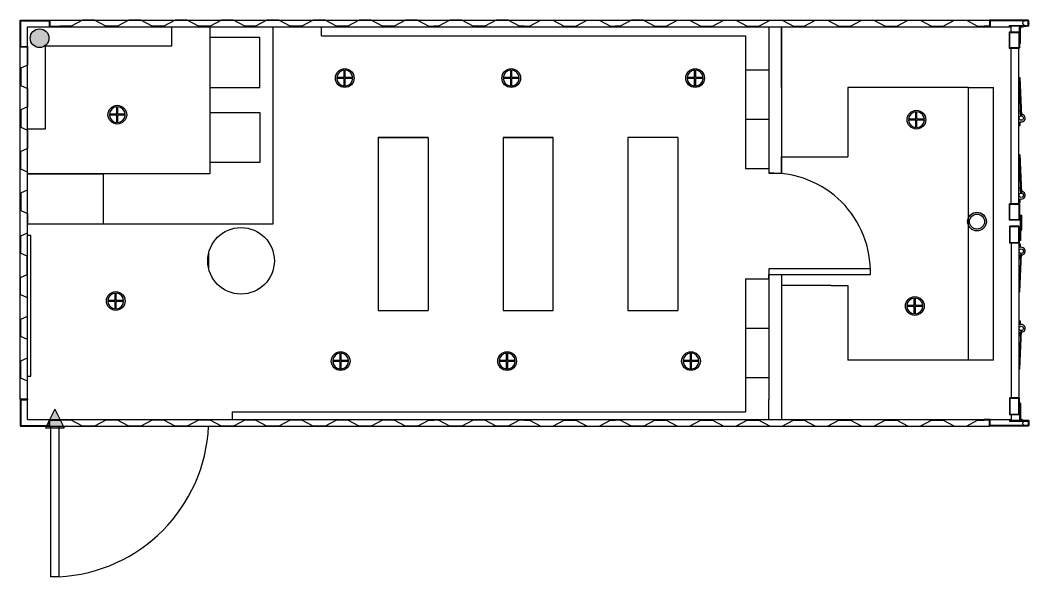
# Model space of a CAD drawing. Header units: millimetres. Extents: x -114891 to -23200, y -66971 to -39451.
# Drawn here: x -36076 to -30017, y -54027 to -50685 of the extents above; entities that cross this region are included whole.
import ezdxf

# ---------------------------------------------------------------- set-up
doc = ezdxf.new("R2010")
doc.units = ezdxf.units.MM
doc.header["$LTSCALE"] = 0.05
doc.layers.add('IOT SMART DEVICES', color=181, linetype='Continuous')

msp = doc.modelspace()

# ---------------------------------------------------------------- hatches: boundary and pattern name
at = {"layer": 'IOT SMART DEVICES', "ltscale": 10}
h = msp.add_hatch(color=256, dxfattribs=at)
h.dxf.hatch_style = 1
h.paths.add_polyline_path([(-35902.841, -50792.992, 1), (-36015.341, -50792.992, 1)])
h = msp.add_hatch(color=256, dxfattribs=at)
h.dxf.hatch_style = 1
h.paths.add_polyline_path([(-34069.974, -51032.574, 1), (-34182.474, -51032.574, 1)])
h.paths.add_polyline_path([(-34122.849, -51080.268, 0.37340957), (-34078.531, -51035.949), (-34122.849, -51035.949)], flags=16)
h.paths.add_polyline_path([(-34173.917, -51035.949, 0.37340957), (-34129.599, -51080.268), (-34129.599, -51035.949)], flags=16)
h.paths.add_polyline_path([(-34078.531, -51029.199, 0.37340957), (-34122.849, -50984.881), (-34122.849, -51029.199)], flags=16)
h.paths.add_polyline_path([(-34129.599, -50984.881, 0.37340957), (-34173.917, -51029.199), (-34129.599, -51029.199)], flags=16)
h = msp.add_hatch(color=256, dxfattribs=at)
h.dxf.hatch_style = 1
h.paths.add_polyline_path([(-33069.974, -51032.574, 1), (-33182.474, -51032.574, 1)])
h.paths.add_polyline_path([(-33122.849, -51080.268, 0.37340957), (-33078.531, -51035.949), (-33122.849, -51035.949)], flags=16)
h.paths.add_polyline_path([(-33173.917, -51035.949, 0.37340957), (-33129.599, -51080.268), (-33129.599, -51035.949)], flags=16)
h.paths.add_polyline_path([(-33078.531, -51029.199, 0.37340957), (-33122.849, -50984.881), (-33122.849, -51029.199)], flags=16)
h.paths.add_polyline_path([(-33129.599, -50984.881, 0.37340957), (-33173.917, -51029.199), (-33129.599, -51029.199)], flags=16)
h = msp.add_hatch(color=256, dxfattribs=at)
h.dxf.hatch_style = 1
h.paths.add_polyline_path([(-31965.63, -51032.574, 1), (-32078.13, -51032.574, 1)])
h.paths.add_polyline_path([(-32018.505, -51080.268, 0.37340957), (-31974.187, -51035.949), (-32018.505, -51035.949)], flags=16)
h.paths.add_polyline_path([(-32069.573, -51035.949, 0.37340957), (-32025.255, -51080.268), (-32025.255, -51035.949)], flags=16)
h.paths.add_polyline_path([(-31974.187, -51029.199, 0.37340957), (-32018.505, -50984.881), (-32018.505, -51029.199)], flags=16)
h.paths.add_polyline_path([(-32025.255, -50984.881, 0.37340957), (-32069.573, -51029.199), (-32025.255, -51029.199)], flags=16)
h = msp.add_hatch(color=256, dxfattribs=at)
h.dxf.hatch_style = 1
h.paths.add_polyline_path([(-35436.126, -51252.317, 1), (-35548.626, -51252.317, 1)])
h.paths.add_polyline_path([(-35489.001, -51255.692), (-35444.683, -51255.692, -0.37340957), (-35489.001, -51300.01)], flags=16)
h.paths.add_polyline_path([(-35495.751, -51255.692), (-35495.751, -51300.01, -0.37340957), (-35540.069, -51255.692)], flags=16)
h.paths.add_polyline_path([(-35489.001, -51248.942), (-35489.001, -51204.623, -0.37340957), (-35444.683, -51248.942)], flags=16)
h.paths.add_polyline_path([(-35495.751, -51248.942), (-35540.069, -51248.942, -0.37340957), (-35495.751, -51204.623)], flags=16)
h = msp.add_hatch(color=256, dxfattribs=at)
h.dxf.hatch_style = 1
h.paths.add_polyline_path([(-30636.4, -51282.352, 1), (-30748.9, -51282.352, 1)])
h.paths.add_polyline_path([(-30689.275, -51330.045, 0.37340957), (-30644.957, -51285.727), (-30689.275, -51285.727)], flags=16)
h.paths.add_polyline_path([(-30740.343, -51285.727, 0.37340957), (-30696.025, -51330.045), (-30696.025, -51285.727)], flags=16)
h.paths.add_polyline_path([(-30644.957, -51278.977, 0.37340957), (-30689.275, -51234.659), (-30689.275, -51278.977)], flags=16)
h.paths.add_polyline_path([(-30696.025, -51234.659, 0.37340957), (-30740.343, -51278.977), (-30696.025, -51278.977)], flags=16)
h = msp.add_hatch(color=256, dxfattribs=at)
h.dxf.hatch_style = 1
h.paths.add_polyline_path([(-30272.546, -51894.377, 1), (-30385.046, -51894.377, 1)])
h.paths.add_polyline_path([(-30373.796, -51894.377, -1), (-30283.796, -51894.377, -1)], flags=16)
h = msp.add_hatch(color=256, dxfattribs=at)
h.dxf.hatch_style = 1
h.paths.add_polyline_path([(-35445.608, -52370.974, 1), (-35558.108, -52370.974, 1)])
h.paths.add_polyline_path([(-35498.483, -52374.349), (-35454.165, -52374.349, -0.37340957), (-35498.483, -52418.668)], flags=16)
h.paths.add_polyline_path([(-35505.233, -52374.349), (-35505.233, -52418.668, -0.37340957), (-35549.552, -52374.349)], flags=16)
h.paths.add_polyline_path([(-35498.483, -52367.599), (-35498.483, -52323.281, -0.37340957), (-35454.165, -52367.599)], flags=16)
h.paths.add_polyline_path([(-35505.233, -52367.599), (-35549.552, -52367.599, -0.37340957), (-35505.233, -52323.281)], flags=16)
h = msp.add_hatch(color=256, dxfattribs=at)
h.dxf.hatch_style = 1
h.paths.add_polyline_path([(-30645.882, -52401.009, 1), (-30758.382, -52401.009, 1)])
h.paths.add_polyline_path([(-30698.757, -52448.703, 0.37340957), (-30654.439, -52404.384), (-30698.757, -52404.384)], flags=16)
h.paths.add_polyline_path([(-30749.826, -52404.384, 0.37340957), (-30705.507, -52448.703), (-30705.507, -52404.384)], flags=16)
h.paths.add_polyline_path([(-30654.439, -52397.634, 0.37340957), (-30698.757, -52353.316), (-30698.757, -52397.634)], flags=16)
h.paths.add_polyline_path([(-30705.507, -52353.316, 0.37340957), (-30749.826, -52397.634), (-30705.507, -52397.634)], flags=16)
h = msp.add_hatch(color=256, dxfattribs=at)
h.dxf.hatch_style = 1
h.paths.add_polyline_path([(-34094.713, -52731.868, 1), (-34207.213, -52731.868, 1)])
h.paths.add_polyline_path([(-34147.588, -52735.243), (-34103.27, -52735.243, -0.37340957), (-34147.588, -52779.562)], flags=16)
h.paths.add_polyline_path([(-34154.338, -52735.243), (-34154.338, -52779.562, -0.37340957), (-34198.656, -52735.243)], flags=16)
h.paths.add_polyline_path([(-34147.588, -52728.493), (-34147.588, -52684.175, -0.37340957), (-34103.27, -52728.493)], flags=16)
h.paths.add_polyline_path([(-34154.338, -52728.493), (-34198.656, -52728.493, -0.37340957), (-34154.338, -52684.175)], flags=16)
h = msp.add_hatch(color=256, dxfattribs=at)
h.dxf.hatch_style = 1
h.paths.add_polyline_path([(-33094.713, -52731.868, 1), (-33207.213, -52731.868, 1)])
h.paths.add_polyline_path([(-33147.588, -52735.243), (-33103.27, -52735.243, -0.37340957), (-33147.588, -52779.562)], flags=16)
h.paths.add_polyline_path([(-33154.338, -52735.243), (-33154.338, -52779.562, -0.37340957), (-33198.656, -52735.243)], flags=16)
h.paths.add_polyline_path([(-33147.588, -52728.493), (-33147.588, -52684.175, -0.37340957), (-33103.27, -52728.493)], flags=16)
h.paths.add_polyline_path([(-33154.338, -52728.493), (-33198.656, -52728.493, -0.37340957), (-33154.338, -52684.175)], flags=16)
h = msp.add_hatch(color=256, dxfattribs=at)
h.dxf.hatch_style = 1
h.paths.add_polyline_path([(-31990.369, -52731.868, 1), (-32102.869, -52731.868, 1)])
h.paths.add_polyline_path([(-32043.244, -52735.243), (-31998.926, -52735.243, -0.37340957), (-32043.244, -52779.562)], flags=16)
h.paths.add_polyline_path([(-32049.994, -52735.243), (-32049.994, -52779.562, -0.37340957), (-32094.312, -52735.243)], flags=16)
h.paths.add_polyline_path([(-32043.244, -52728.493), (-32043.244, -52684.175, -0.37340957), (-31998.926, -52728.493)], flags=16)
h.paths.add_polyline_path([(-32049.994, -52728.493), (-32094.312, -52728.493, -0.37340957), (-32049.994, -52684.175)], flags=16)
h = msp.add_hatch(color=256, dxfattribs=at)
h.dxf.hatch_style = 1
h.paths.add_polyline_path([(-35867.829, -53020.623), (-35924.079, -53133.123), (-35811.579, -53133.123)])

# ---------------------------------------------------------------- linework, layer by layer
for p, q in [((-36075.771, -52960.824), (-36075.771, -50684.824)), ((-35897.058, -50684.824), (-30253.771, -50684.824)), ((-31578.771, -50688.824), (-31578.771, -50689.06)), ((-31578.771, -50688.824), (-31578.771, -50689.06)), ((-36031.771, -53082.824), (-36031.771, -50724.824)), ((-36031.771, -50724.824), (-30122.893, -50724.824)), ((-35837.771, -50720.824), (-35837.771, -50724.824)), ((-35165.771, -50838.824), (-35165.771, -50724.824)), ((-34935.771, -50720.824), (-34935.771, -51608.024)), ((-34935.771, -50720.824), (-34935.771, -51088.824)), ((-34555.771, -51908.024), (-34555.771, -50724.824)), ((-34266.838, -50778.824), (-34266.838, -50724.824)), ((-31578.771, -50724.824), (-31578.771, -51577.824)), ((-31578.771, -50724.824), (-31578.771, -50788.824)), ((-31503.771, -51088.824), (-31503.771, -50724.824)), ((-31503.771, -50724.824), (-31503.771, -51603.224)), ((-30285.771, -50724.824), (-30285.771, -50720.824)), ((-30133.771, -50719.824), (-30133.771, -50715.824)), ((-30017.771, -50719.824), (-30133.771, -50719.824)), ((-30122.893, -50754.824), (-30122.893, -50724.824)), ((-30034.983, -50719.824), (-30034.983, -50719.824)), ((-36075.771, -50807.483), (-36071.771, -50807.483)), ((-34635.771, -50788.824), (-34935.771, -50788.824)), ((-34635.771, -51088.824), (-34635.771, -50788.824)), ((-34266.838, -50778.824), (-31719.771, -50778.824)), ((-31719.771, -50778.824), (-31719.771, -51577.824)), ((-31578.771, -50788.824), (-31578.771, -51051.824)), ((-30073.496, -50822.908), (-30069.712, -50822.908)), ((-36072.771, -50846.824), (-36071.771, -50846.824)), ((-36071.771, -50842.824), (-36031.771, -50842.824)), ((-36031.771, -50846.824), (-36031.771, -50842.824)), ((-35925.771, -50838.824), (-35165.771, -50838.824)), ((-35925.771, -50838.824), (-35925.771, -51338.824)), ((-30122.893, -51785.824), (-30122.893, -50854.824)), ((-30077.293, -51785.824), (-30077.293, -50851.824)), ((-31578.771, -50985.158), (-31719.771, -50985.158)), ((-31578.771, -51051.824), (-31578.771, -51314.824)), ((-34935.771, -51088.824), (-34635.771, -51088.824)), ((-30379.771, -51088.824), (-31103.771, -51088.824)), ((-31103.771, -51088.824), (-31103.771, -51505.768)), ((-30379.771, -52727.224), (-30379.771, -51088.824)), ((-30379.771, -51088.824), (-30229.771, -51088.824)), ((-30229.771, -52727.224), (-30229.771, -51088.824)), ((-34935.771, -51238.824), (-34635.771, -51238.824)), ((-34635.771, -51238.824), (-34635.771, -51238.824)), ((-34635.771, -51238.824), (-34635.771, -51538.824)), ((-31578.771, -51281.491), (-31719.771, -51281.491)), ((-35925.771, -51338.824), (-36031.771, -51338.824)), ((-33625.221, -51388.824), (-33925.221, -51388.824)), ((-33925.221, -51388.824), (-33925.221, -52427.224)), ((-33925.221, -51388.824), (-33625.221, -51388.824)), ((-33625.221, -51388.824), (-33625.221, -52427.224)), ((-33175.221, -51388.824), (-32875.221, -51388.824)), ((-32875.221, -51388.824), (-33175.221, -51388.824)), ((-33175.221, -51388.824), (-33175.221, -52427.224)), ((-32875.221, -52427.224), (-32875.221, -51388.824)), ((-32125.221, -51388.824), (-32425.221, -51388.824)), ((-32425.221, -51388.824), (-32425.221, -52427.224)), ((-32125.221, -51388.824), (-32125.221, -52427.224)), ((-34635.771, -51538.824), (-34935.771, -51538.824)), ((-31503.771, -51603.224), (-31503.771, -51505.768)), ((-31503.771, -51505.768), (-31103.771, -51505.768)), ((-35535.771, -51608.024), (-36032.771, -51608.024)), ((-36031.771, -51608.024), (-35581.771, -51608.024)), ((-35575.771, -51908.024), (-35575.771, -51608.024)), ((-34935.771, -51608.024), (-35535.771, -51608.024)), ((-31578.771, -51577.824), (-31719.771, -51577.824)), ((-31578.771, -51577.824), (-31578.771, -51603.224)), ((-31578.771, -51603.224), (-31503.771, -51603.224)), ((-36031.771, -51908.024), (-34555.771, -51908.024)), ((-36031.771, -51908.024), (-35625.771, -51908.024)), ((-35625.771, -51908.024), (-35575.771, -51908.024)), ((-36011.771, -51976.824), (-36031.771, -51976.824)), ((-36011.771, -52822.824), (-36011.771, -51976.824)), ((-30074.293, -52006.824), (-30074.293, -51937.79)), ((-30122.893, -52021.824), (-30122.893, -52952.824)), ((-30077.293, -52021.824), (-30077.293, -52955.824)), ((-30068.3, -52006.824), (-30074.293, -52006.824)), ((-34943.349, -52177.625), (-34943.349, -52081.928)), ((-30969.171, -52177.899), (-31578.771, -52177.899)), ((-31578.771, -52177.899), (-31578.771, -52212.824)), ((-31578.771, -52238.224), (-31578.771, -52212.824)), ((-31578.771, -52212.824), (-30969.171, -52212.824)), ((-31578.771, -52212.824), (-31578.771, -52212.824)), ((-31578.771, -52212.824), (-31578.771, -52312.824)), ((-31503.771, -52212.824), (-31503.771, -53082.824)), ((-31719.771, -52238.224), (-31578.771, -52238.224)), ((-31719.771, -52238.224), (-31719.771, -53037.224)), ((-31578.771, -52238.224), (-31578.771, -52962.243)), ((-31578.771, -52238.224), (-31578.771, -52501.224)), ((-31203.771, -52277.224), (-31503.771, -52277.224)), ((-31203.771, -52277.224), (-31103.771, -52277.224)), ((-31103.771, -52277.224), (-31103.771, -52727.224)), ((-33925.221, -52427.224), (-33625.221, -52427.224)), ((-33175.221, -52427.224), (-32875.221, -52427.224)), ((-33025.221, -52427.224), (-32875.221, -52427.224)), ((-32425.221, -52427.224), (-32125.221, -52427.224)), ((-31578.771, -52501.224), (-31578.771, -52764.224)), ((-31719.771, -52534.558), (-31578.771, -52534.558)), ((-30379.771, -52727.224), (-31103.771, -52727.224)), ((-30229.771, -52727.224), (-30379.771, -52727.224)), ((-36031.771, -52851.824), (-36031.771, -52822.824)), ((-36031.771, -52822.824), (-36011.771, -52822.824)), ((-31719.771, -52830.891), (-31578.771, -52830.891)), ((-36072.771, -52960.824), (-36071.771, -52960.824)), ((-36071.771, -52964.824), (-36031.771, -52964.824)), ((-36031.771, -52960.824), (-36031.771, -52964.824)), ((-36031.771, -52964.824), (-36031.771, -52960.824)), ((-31578.771, -53082.824), (-31578.771, -52962.243)), ((-30073.496, -52984.741), (-30069.712, -52984.741)), ((-34802.457, -53037.224), (-31719.771, -53037.224)), ((-34802.457, -53037.224), (-34802.457, -53082.824)), ((-30122.893, -53052.824), (-30122.893, -53082.824)), ((-36031.771, -53082.824), (-30122.893, -53082.824)), ((-35900.771, -53122.824), (-30253.771, -53122.824)), ((-35893.349, -53122.824), (-35893.349, -54027.224)), ((-35843.349, -53122.824), (-35843.349, -54027.224)), ((-35843.349, -53127.224), (-35843.349, -53482.815)), ((-35837.771, -53086.824), (-35837.771, -53082.824)), ((-30285.771, -53082.824), (-30285.771, -53086.824)), ((-30017.771, -53087.824), (-30133.771, -53087.824)), ((-30133.771, -53087.824), (-30133.771, -53091.824)), ((-30034.983, -53087.824), (-30034.983, -53087.824)), ((-35843.349, -54027.224), (-35893.349, -54027.224))]:
    msp.add_line(p, q)
at = {"flags": 128}
for points in [[(-36031.771, -50846.824), (-36072.771, -50846.824, -0.41421356), (-36075.771, -50843.824), (-36075.771, -50688.824, -0.41421356), (-36071.771, -50684.824), (-35900.771, -50684.824, -0.41421356), (-35897.771, -50687.824), (-35897.771, -50720.824), (-35837.771, -50720.824)], [(-30017.771, -50719.824), (-30017.771, -50688.824, 0.41421356), (-30021.771, -50684.824), (-30253.771, -50684.824), (-30253.771, -50684.824), (-30253.771, -50720.824), (-30285.771, -50720.824)], [(-30073.496, -50822.908), (-30073.496, -50729.703, -0.35661619), (-30065.488, -50719.903), (-30045.981, -50715.937)], [(-30067.496, -50820.789), (-30067.496, -50734.606, -0.35661619), (-30059.488, -50724.806), (-30034.983, -50719.824)], [(-30074.293, -51951.127), (-30068.818, -51943.059, 0.15016717), (-30068.3, -51941.374), (-30068.3, -51855.885), (-30062.307, -51855.885), (-30062.307, -51943.228, -0.15016717), (-30062.824, -51944.912), (-30067.782, -51952.218, 0.15016717), (-30068.3, -51953.903), (-30068.3, -52006.824)], [(-36031.771, -52960.824), (-36072.771, -52960.824, 0.41421356), (-36075.771, -52963.824), (-36075.771, -53118.824, 0.41421356), (-36071.771, -53122.824), (-35900.771, -53122.824, 0.41421356), (-35897.771, -53119.824), (-35897.771, -53086.824), (-35837.771, -53086.824)], [(-30073.496, -52984.741), (-30073.496, -53077.946, 0.35661619), (-30065.488, -53087.745), (-30045.981, -53091.711)], [(-30067.496, -52986.86), (-30067.496, -53073.043, 0.35661619), (-30059.488, -53082.842), (-30034.983, -53087.824)], [(-30017.771, -53087.824), (-30017.771, -53118.824, -0.41421356), (-30021.771, -53122.824), (-30253.771, -53122.824), (-30253.771, -53122.824), (-30253.771, -53086.824), (-30285.771, -53086.824)]]:
    msp.add_lwpolyline(points, format="xyb", dxfattribs=at)
for points in [[(-36071.771, -50842.824), (-36071.771, -50688.824), (-35901.771, -50688.824), (-35901.771, -50724.824), (-35837.771, -50724.824)], [(-35628.771, -50684.824), (-35700.771, -50684.824), (-35768.771, -50720.824), (-35837.771, -50720.824)], [(-35350.771, -50684.824), (-35422.771, -50684.824), (-35490.771, -50720.824), (-35560.771, -50720.824), (-35628.771, -50684.824)], [(-35072.771, -50684.824), (-35144.771, -50684.824), (-35212.771, -50720.824), (-35282.771, -50720.824), (-35350.771, -50684.824)], [(-34794.771, -50684.824), (-34866.771, -50684.824), (-34934.771, -50720.824), (-35004.771, -50720.824), (-35072.771, -50684.824)], [(-34691.771, -50720.824), (-34726.771, -50720.824), (-34794.771, -50684.824)], [(-34522.771, -50684.824), (-34594.771, -50684.824), (-34662.771, -50720.824), (-34691.771, -50720.824)], [(-34244.771, -50684.824), (-34316.771, -50684.824), (-34384.771, -50720.824), (-34454.771, -50720.824), (-34522.771, -50684.824)], [(-33966.771, -50684.824), (-34038.771, -50684.824), (-34106.771, -50720.824), (-34176.771, -50720.824), (-34244.771, -50684.824)], [(-33688.771, -50684.824), (-33760.771, -50684.824), (-33828.771, -50720.824), (-33898.771, -50720.824), (-33966.771, -50684.824)], [(-33760.771, -50684.824), (-33688.771, -50684.824), (-33620.771, -50720.824), (-33591.771, -50720.824)], [(-33422.771, -50684.824), (-33494.771, -50684.824), (-33562.771, -50720.824), (-33591.771, -50720.824)], [(-33144.771, -50684.824), (-33216.771, -50684.824), (-33284.771, -50720.824), (-33354.771, -50720.824), (-33422.771, -50684.824)], [(-33046.771, -50720.824), (-33076.771, -50720.824), (-33144.771, -50684.824)], [(-33046.771, -50720.824), (-33016.771, -50720.824), (-32948.771, -50684.824)], [(-32948.771, -50684.824), (-32876.771, -50684.824), (-32808.771, -50720.824), (-32738.771, -50720.824), (-32670.771, -50684.824)], [(-32670.771, -50684.824), (-32598.771, -50684.824), (-32530.771, -50720.824), (-32501.771, -50720.824)], [(-32332.771, -50684.824), (-32404.771, -50684.824), (-32472.771, -50720.824), (-32501.771, -50720.824)], [(-32404.771, -50684.824), (-32332.771, -50684.824), (-32264.771, -50720.824), (-32194.771, -50720.824), (-32126.771, -50684.824)], [(-32126.771, -50684.824), (-32054.771, -50684.824), (-31986.771, -50720.824), (-31916.771, -50720.824), (-31848.771, -50684.824)], [(-31848.771, -50684.824), (-31776.771, -50684.824), (-31708.771, -50720.824), (-31638.771, -50720.824), (-31570.771, -50684.824)], [(-31570.771, -50684.824), (-31498.771, -50684.824), (-31430.771, -50720.824), (-31401.771, -50720.824)], [(-31401.771, -50720.824), (-31366.771, -50720.824), (-31298.771, -50684.824)], [(-31298.771, -50684.824), (-31226.771, -50684.824), (-31158.771, -50720.824), (-31088.771, -50720.824), (-31020.771, -50684.824)], [(-31020.771, -50684.824), (-30948.771, -50684.824), (-30880.771, -50720.824), (-30810.771, -50720.824), (-30742.771, -50684.824)], [(-30742.771, -50684.824), (-30670.771, -50684.824), (-30602.771, -50720.824), (-30532.771, -50720.824), (-30464.771, -50684.824)], [(-30464.771, -50684.824), (-30392.771, -50684.824), (-30324.771, -50720.824), (-30285.771, -50720.824)], [(-30133.771, -50715.824), (-30021.771, -50715.824), (-30021.771, -50688.824), (-30249.771, -50688.824), (-30249.771, -50724.824), (-30285.771, -50724.824)], [(-30073.496, -50822.908), (-30073.496, -50729.523)], [(-36031.771, -50843.824), (-36031.771, -50955.824), (-36072.771, -50973.824), (-36072.771, -51077.824), (-36031.771, -51095.824), (-36031.771, -51205.824), (-36072.771, -51223.824)], [(-36072.771, -51223.824), (-36072.771, -51327.824), (-36031.771, -51345.824), (-36031.771, -51455.824), (-36072.771, -51473.824)], [(-30077.293, -51227.914), (-30069.879, -51227.914), (-30069.879, -51250.224)], [(-30077.293, -51316.735), (-30069.879, -51316.735), (-30069.879, -51294.425)], [(-36073.771, -51473.824), (-36073.771, -51577.824), (-36032.771, -51595.824), (-36032.771, -51705.824), (-36073.771, -51723.824)], [(-36072.771, -51723.824), (-36072.771, -51827.824), (-36031.771, -51845.824), (-36031.771, -51903.824)], [(-30077.293, -51691.312), (-30069.879, -51691.312), (-30069.879, -51713.622)], [(-30077.293, -51780.133), (-30069.879, -51780.133), (-30069.879, -51757.823)], [(-36072.771, -52083.824), (-36072.771, -51979.824), (-36031.771, -51961.824), (-36031.771, -51903.824)], [(-30077.293, -52027.515), (-30069.879, -52027.515), (-30069.879, -52049.825)], [(-36073.771, -52333.824), (-36073.771, -52229.824), (-36032.771, -52211.824), (-36032.771, -52101.824), (-36073.771, -52083.824)], [(-30077.293, -52116.336), (-30069.879, -52116.336), (-30069.879, -52094.026)], [(-36072.771, -52583.824), (-36072.771, -52479.824), (-36031.771, -52461.824), (-36031.771, -52351.824), (-36072.771, -52333.824)], [(-30077.293, -52490.914), (-30069.879, -52490.914), (-30069.879, -52513.224)], [(-36031.771, -52963.824), (-36031.771, -52851.824), (-36072.771, -52833.824), (-36072.771, -52729.824), (-36031.771, -52711.824), (-36031.771, -52601.824), (-36072.771, -52583.824)], [(-30077.293, -52579.735), (-30069.879, -52579.735), (-30069.879, -52557.425)], [(-36071.771, -52964.824), (-36071.771, -53118.824), (-35901.771, -53118.824), (-35901.771, -53082.824), (-35837.771, -53082.824)], [(-30073.496, -52984.741), (-30073.496, -53078.126)], [(-35628.771, -53122.824), (-35700.771, -53122.824), (-35768.771, -53086.824), (-35837.771, -53086.824)], [(-35350.771, -53122.824), (-35422.771, -53122.824), (-35490.771, -53086.824), (-35560.771, -53086.824), (-35628.771, -53122.824)], [(-35072.771, -53122.824), (-35144.771, -53122.824), (-35212.771, -53086.824), (-35282.771, -53086.824), (-35350.771, -53122.824)], [(-34794.771, -53122.824), (-34866.771, -53122.824), (-34934.771, -53086.824), (-35004.771, -53086.824), (-35072.771, -53122.824)], [(-34691.771, -53086.824), (-34726.771, -53086.824), (-34794.771, -53122.824)], [(-34522.771, -53122.824), (-34594.771, -53122.824), (-34662.771, -53086.824), (-34691.771, -53086.824)], [(-34244.771, -53122.824), (-34316.771, -53122.824), (-34384.771, -53086.824), (-34454.771, -53086.824), (-34522.771, -53122.824)], [(-33966.771, -53122.824), (-34038.771, -53122.824), (-34106.771, -53086.824), (-34176.771, -53086.824), (-34244.771, -53122.824)], [(-33688.771, -53122.824), (-33760.771, -53122.824), (-33828.771, -53086.824), (-33898.771, -53086.824), (-33966.771, -53122.824)], [(-33760.771, -53122.824), (-33688.771, -53122.824), (-33620.771, -53086.824), (-33591.771, -53086.824)], [(-33422.771, -53122.824), (-33494.771, -53122.824), (-33562.771, -53086.824), (-33591.771, -53086.824)], [(-33144.771, -53122.824), (-33216.771, -53122.824), (-33284.771, -53086.824), (-33354.771, -53086.824), (-33422.771, -53122.824)], [(-33046.771, -53086.824), (-33076.771, -53086.824), (-33144.771, -53122.824)], [(-33046.771, -53086.824), (-33016.771, -53086.824), (-32948.771, -53122.824)], [(-32948.771, -53122.824), (-32876.771, -53122.824), (-32808.771, -53086.824), (-32738.771, -53086.824), (-32670.771, -53122.824)], [(-32670.771, -53122.824), (-32598.771, -53122.824), (-32530.771, -53086.824), (-32501.771, -53086.824)], [(-32332.771, -53122.824), (-32404.771, -53122.824), (-32472.771, -53086.824), (-32501.771, -53086.824)], [(-32404.771, -53122.824), (-32332.771, -53122.824), (-32264.771, -53086.824), (-32194.771, -53086.824), (-32126.771, -53122.824)], [(-32126.771, -53122.824), (-32054.771, -53122.824), (-31986.771, -53086.824), (-31916.771, -53086.824), (-31848.771, -53122.824)], [(-31848.771, -53122.824), (-31776.771, -53122.824), (-31708.771, -53086.824), (-31638.771, -53086.824), (-31570.771, -53122.824)], [(-31570.771, -53122.824), (-31498.771, -53122.824), (-31430.771, -53086.824), (-31401.771, -53086.824)], [(-31401.771, -53086.824), (-31366.771, -53086.824), (-31298.771, -53122.824)], [(-31298.771, -53122.824), (-31226.771, -53122.824), (-31158.771, -53086.824), (-31088.771, -53086.824), (-31020.771, -53122.824)], [(-31020.771, -53122.824), (-30948.771, -53122.824), (-30880.771, -53086.824), (-30810.771, -53086.824), (-30742.771, -53122.824)], [(-30742.771, -53122.824), (-30670.771, -53122.824), (-30602.771, -53086.824), (-30532.771, -53086.824), (-30464.771, -53122.824)], [(-30464.771, -53122.824), (-30392.771, -53122.824), (-30324.771, -53086.824), (-30285.771, -53086.824)], [(-30133.771, -53091.824), (-30021.771, -53091.824), (-30021.771, -53118.824), (-30249.771, -53118.824), (-30249.771, -53082.824), (-30285.771, -53082.824)]]:
    msp.add_lwpolyline(points, dxfattribs=at)
for points in [[(-30077.293, -50854.824), (-30130.771, -50854.824, -0.41421356), (-30133.771, -50851.824), (-30133.771, -50757.824, -0.41421356), (-30130.771, -50754.824), (-30077.293, -50754.824, -0.41421356), (-30074.293, -50757.824), (-30074.293, -50851.824, -0.41421356)], [(-30077.293, -51885.824), (-30130.771, -51885.824, -0.41421356), (-30133.771, -51882.824), (-30133.771, -51788.824, -0.41421356), (-30130.771, -51785.824), (-30077.293, -51785.824, -0.41421356), (-30074.293, -51788.824), (-30074.293, -51882.824, -0.41421356)], [(-30077.293, -51921.824), (-30130.771, -51921.824, 0.41421356), (-30133.771, -51924.824), (-30133.771, -52018.824, 0.41421356), (-30130.771, -52021.824), (-30077.293, -52021.824, 0.41421356), (-30074.293, -52018.824), (-30074.293, -51924.824, 0.41421356)], [(-30077.293, -52952.824), (-30130.771, -52952.824, 0.41421356), (-30133.771, -52955.824), (-30133.771, -53049.824, 0.41421356), (-30130.771, -53052.824), (-30077.293, -53052.824, 0.41421356), (-30074.293, -53049.824), (-30074.293, -52955.824, 0.41421356)]]:
    msp.add_lwpolyline(points, format="xyb", close=True, dxfattribs=at)
for points in [[(-30077.293, -50851.824), (-30130.771, -50851.824), (-30130.771, -50757.824), (-30077.293, -50757.824)], [(-30066.446, -51259.293), (-30076.454, -51029.071), (-30070.529, -51028.814), (-30060.521, -51259.035)], [(-30066.446, -51722.691), (-30076.454, -51492.47), (-30070.529, -51492.212), (-30060.521, -51722.434)], [(-30077.293, -51882.824), (-30130.771, -51882.824), (-30130.771, -51788.824), (-30077.293, -51788.824)], [(-30077.293, -51924.824), (-30130.771, -51924.824), (-30130.771, -52018.824), (-30077.293, -52018.824)], [(-30066.446, -52084.957), (-30076.454, -52315.179), (-30070.529, -52315.437), (-30060.521, -52085.215)], [(-30066.446, -52548.356), (-30076.454, -52778.578), (-30070.529, -52778.835), (-30060.521, -52548.614)], [(-30077.293, -52955.824), (-30130.771, -52955.824), (-30130.771, -53049.824), (-30077.293, -53049.824)]]:
    msp.add_lwpolyline(points, close=True, dxfattribs=at)
for centre, radius in [((-30034.983, -50702.324), 17.5), ((-30062.911, -51272.324), 13.173), ((-30062.911, -51735.723), 13.173), ((-34749.157, -52129.776), 200), ((-30062.911, -52071.926), 13.173), ((-30062.911, -52535.324), 13.173), ((-30034.983, -53105.324), 17.5)]:
    msp.add_circle(centre, radius)
for centre, radius, start, end in [((-30069.704, -50820.697), 2.21, 269.7908631, 357.6233394), ((-30062.911, -51272.324), 23.173, 252.5017908, 85.1370528), ((-30062.911, -51272.324), 23.173, 99.8414752, 107.4982092), ((-31561.308, -52195.362), 592.395, 358.3108017, 91.6891983), ((-30062.911, -51735.723), 23.173, 252.5017908, 85.1370528), ((-30062.911, -51735.723), 23.173, 99.8414752, 107.4982092), ((-30062.911, -52071.926), 23.173, 274.8629472, 107.4982092), ((-30062.911, -52071.926), 23.173, 252.5017908, 260.1585248), ((-30062.911, -52535.324), 23.173, 274.8629472, 107.4982092), ((-30062.911, -52535.324), 23.173, 252.5017908, 260.1585248), ((-30069.704, -52986.951), 2.21, 2.3766606, 90.2091369), ((-35892.584, -53078.941), 949.561, 272.9721732, 357.3511461)]:
    msp.add_arc(centre, radius, start, end)
at = {"layer": 'IOT SMART DEVICES', "ltscale": 10}
for p, q in [((-36010.363, -50782.218), (-36010.465, -50782.218)), ((-36010.363, -50788.968), (-36010.465, -50788.968)), ((-34129.599, -51029.199), (-34129.599, -50984.881)), ((-34122.849, -51029.199), (-34122.849, -50984.881)), ((-33129.599, -51029.199), (-33129.599, -50984.881)), ((-33122.849, -51029.199), (-33122.849, -50984.881)), ((-32025.255, -51029.199), (-32025.255, -50984.881)), ((-32018.505, -51029.199), (-32018.505, -50984.881)), ((-34129.599, -51029.199), (-34173.917, -51029.199)), ((-34129.599, -51035.949), (-34173.917, -51035.949)), ((-34129.599, -51080.268), (-34129.599, -51035.949)), ((-34078.531, -51029.199), (-34122.849, -51029.199)), ((-34078.531, -51035.949), (-34122.849, -51035.949)), ((-34122.849, -51080.268), (-34122.849, -51035.949)), ((-34070.075, -51029.199), (-34069.974, -51029.199)), ((-34070.075, -51035.949), (-34069.974, -51035.949)), ((-33129.599, -51029.199), (-33173.917, -51029.199)), ((-33129.599, -51035.949), (-33173.917, -51035.949)), ((-33129.599, -51080.268), (-33129.599, -51035.949)), ((-33078.531, -51029.199), (-33122.849, -51029.199)), ((-33078.531, -51035.949), (-33122.849, -51035.949)), ((-33122.849, -51080.268), (-33122.849, -51035.949)), ((-33070.075, -51029.199), (-33069.974, -51029.199)), ((-33070.075, -51035.949), (-33069.974, -51035.949)), ((-32025.255, -51029.199), (-32069.573, -51029.199)), ((-32025.255, -51035.949), (-32069.573, -51035.949)), ((-32025.255, -51080.268), (-32025.255, -51035.949)), ((-31974.187, -51029.199), (-32018.505, -51029.199)), ((-31974.187, -51035.949), (-32018.505, -51035.949)), ((-32018.505, -51080.268), (-32018.505, -51035.949)), ((-31965.731, -51029.199), (-31965.63, -51029.199)), ((-31965.731, -51035.949), (-31965.63, -51035.949)), ((-35495.751, -51248.942), (-35540.069, -51248.942)), ((-35495.751, -51248.942), (-35495.751, -51204.623)), ((-35489.001, -51248.942), (-35489.001, -51204.623)), ((-35444.683, -51248.942), (-35489.001, -51248.942)), ((-35436.227, -51248.942), (-35436.126, -51248.942)), ((-30696.025, -51278.977), (-30696.025, -51234.659)), ((-30689.275, -51278.977), (-30689.275, -51234.659)), ((-35495.751, -51255.692), (-35540.069, -51255.692)), ((-35495.751, -51300.01), (-35495.751, -51255.692)), ((-35444.683, -51255.692), (-35489.001, -51255.692)), ((-35489.001, -51300.01), (-35489.001, -51255.692)), ((-35436.227, -51255.692), (-35436.126, -51255.692)), ((-30696.025, -51278.977), (-30740.343, -51278.977)), ((-30696.025, -51285.727), (-30740.343, -51285.727)), ((-30696.025, -51330.045), (-30696.025, -51285.727)), ((-30644.957, -51278.977), (-30689.275, -51278.977)), ((-30644.957, -51285.727), (-30689.275, -51285.727)), ((-30689.275, -51330.045), (-30689.275, -51285.727)), ((-30636.501, -51278.977), (-30636.4, -51278.977)), ((-30636.501, -51285.727), (-30636.4, -51285.727)), ((-35505.233, -52367.599), (-35505.233, -52323.281)), ((-35498.483, -52367.599), (-35498.483, -52323.281)), ((-35505.233, -52367.599), (-35549.552, -52367.599)), ((-35505.233, -52374.349), (-35549.552, -52374.349)), ((-35505.233, -52418.668), (-35505.233, -52374.349)), ((-35454.165, -52367.599), (-35498.483, -52367.599)), ((-35454.165, -52374.349), (-35498.483, -52374.349)), ((-35498.483, -52418.668), (-35498.483, -52374.349)), ((-35445.71, -52367.599), (-35445.608, -52367.599)), ((-35445.71, -52374.349), (-35445.608, -52374.349)), ((-30705.507, -52397.634), (-30749.826, -52397.634)), ((-30705.507, -52397.634), (-30705.507, -52353.316)), ((-30698.757, -52397.634), (-30698.757, -52353.316)), ((-30654.439, -52397.634), (-30698.757, -52397.634)), ((-30645.984, -52397.634), (-30645.882, -52397.634)), ((-30705.507, -52404.384), (-30749.826, -52404.384)), ((-30705.507, -52448.703), (-30705.507, -52404.384)), ((-30654.439, -52404.384), (-30698.757, -52404.384)), ((-30698.757, -52448.703), (-30698.757, -52404.384)), ((-30645.984, -52404.384), (-30645.882, -52404.384)), ((-34154.338, -52728.493), (-34154.338, -52684.175)), ((-34147.588, -52728.493), (-34147.588, -52684.175)), ((-33154.338, -52728.493), (-33154.338, -52684.175)), ((-33147.588, -52728.493), (-33147.588, -52684.175)), ((-32049.994, -52728.493), (-32049.994, -52684.175)), ((-32043.244, -52728.493), (-32043.244, -52684.175)), ((-34154.338, -52728.493), (-34198.656, -52728.493)), ((-34154.338, -52735.243), (-34198.656, -52735.243)), ((-34154.338, -52779.562), (-34154.338, -52735.243)), ((-34103.27, -52728.493), (-34147.588, -52728.493)), ((-34103.27, -52735.243), (-34147.588, -52735.243)), ((-34147.588, -52779.562), (-34147.588, -52735.243)), ((-34094.814, -52728.493), (-34094.713, -52728.493)), ((-34094.814, -52735.243), (-34094.713, -52735.243)), ((-33154.338, -52728.493), (-33198.656, -52728.493)), ((-33154.338, -52735.243), (-33198.656, -52735.243)), ((-33154.338, -52779.562), (-33154.338, -52735.243)), ((-33103.27, -52728.493), (-33147.588, -52728.493)), ((-33103.27, -52735.243), (-33147.588, -52735.243)), ((-33147.588, -52779.562), (-33147.588, -52735.243)), ((-33094.814, -52728.493), (-33094.713, -52728.493)), ((-33094.814, -52735.243), (-33094.713, -52735.243)), ((-32049.994, -52728.493), (-32094.312, -52728.493)), ((-32049.994, -52735.243), (-32094.312, -52735.243)), ((-32049.994, -52779.562), (-32049.994, -52735.243)), ((-31998.926, -52728.493), (-32043.244, -52728.493)), ((-31998.926, -52735.243), (-32043.244, -52735.243)), ((-32043.244, -52779.562), (-32043.244, -52735.243)), ((-31990.47, -52728.493), (-31990.369, -52728.493)), ((-31990.47, -52735.243), (-31990.369, -52735.243)), ((-35867.829, -53020.623), (-35924.079, -53133.123)), ((-35867.829, -53020.623), (-35811.579, -53133.123)), ((-35924.079, -53133.123), (-35811.579, -53133.123))]:
    msp.add_line(p, q, dxfattribs=at)
for centre, radius in [((-35959.091, -50792.992), 56.25), ((-34126.224, -51032.574), 56.25), ((-33126.224, -51032.574), 56.25), ((-32021.88, -51032.574), 56.25), ((-35492.376, -51252.317), 56.25), ((-30692.65, -51282.352), 56.25), ((-30328.796, -51894.377), 56.25), ((-30328.796, -51894.377), 45), ((-35501.858, -52370.974), 56.25), ((-30702.132, -52401.009), 56.25), ((-34150.963, -52731.868), 56.25), ((-33150.963, -52731.868), 56.25), ((-32046.619, -52731.868), 56.25)]:
    msp.add_circle(centre, radius, dxfattribs=at)
for centre, start, end in [((-34126.224, -51032.574), 94.0477742, 175.9522258), ((-34126.224, -51032.574), 4.0477742, 85.9522258), ((-33126.224, -51032.574), 94.0477742, 175.9522258), ((-33126.224, -51032.574), 4.0477742, 85.9522258), ((-32021.88, -51032.574), 94.0477742, 175.9522258), ((-32021.88, -51032.574), 4.0477742, 85.9522258), ((-34126.224, -51032.574), 184.0477742, 265.9522258), ((-34126.224, -51032.574), 274.0477742, 355.9522258), ((-33126.224, -51032.574), 184.0477742, 265.9522258), ((-33126.224, -51032.574), 274.0477742, 355.9522258), ((-32021.88, -51032.574), 184.0477742, 265.9522258), ((-32021.88, -51032.574), 274.0477742, 355.9522258), ((-35492.376, -51252.317), 94.0477742, 175.9522258), ((-35492.376, -51252.317), 4.0477742, 85.9522258), ((-30692.65, -51282.352), 94.0477742, 175.9522258), ((-30692.65, -51282.352), 4.0477742, 85.9522258), ((-35492.376, -51252.317), 184.0477742, 265.9522258), ((-35492.376, -51252.317), 274.0477742, 355.9522258), ((-30692.65, -51282.352), 184.0477742, 265.9522258), ((-30692.65, -51282.352), 274.0477742, 355.9522258), ((-35501.858, -52370.974), 94.0477742, 175.9522258), ((-35501.858, -52370.974), 4.0477742, 85.9522258), ((-35501.858, -52370.974), 184.0477742, 265.9522258), ((-35501.858, -52370.974), 274.0477742, 355.9522258), ((-30702.132, -52401.009), 94.0477742, 175.9522258), ((-30702.132, -52401.009), 4.0477742, 85.9522258), ((-30702.132, -52401.009), 184.0477742, 265.9522258), ((-30702.132, -52401.009), 274.0477742, 355.9522258), ((-34150.963, -52731.868), 94.0477742, 175.9522258), ((-34150.963, -52731.868), 4.0477742, 85.9522258), ((-33150.963, -52731.868), 94.0477742, 175.9522258), ((-33150.963, -52731.868), 4.0477742, 85.9522258), ((-32046.619, -52731.868), 94.0477742, 175.9522258), ((-32046.619, -52731.868), 4.0477742, 85.9522258), ((-34150.963, -52731.868), 184.0477742, 265.9522258), ((-34150.963, -52731.868), 274.0477742, 355.9522258), ((-33150.963, -52731.868), 184.0477742, 265.9522258), ((-33150.963, -52731.868), 274.0477742, 355.9522258), ((-32046.619, -52731.868), 184.0477742, 265.9522258), ((-32046.619, -52731.868), 274.0477742, 355.9522258)]:
    msp.add_arc(centre, 47.813, start, end, dxfattribs=at)

doc.saveas('drawing.dxf')
